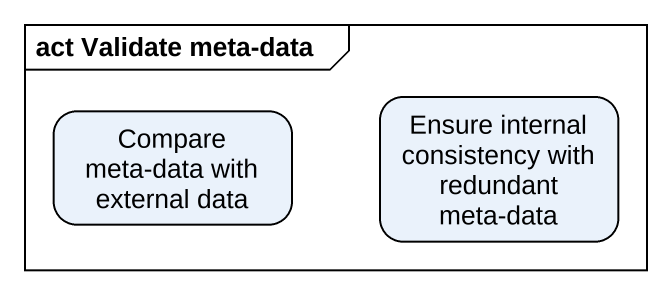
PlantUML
@startuml
mainframe act Validate meta-data
hide empty description
state "Compare meta-data with external data" as Compare_meta_data_with
state "Ensure internal consistency with redundant meta-data" as Ensure_internal_consistency
@enduml
